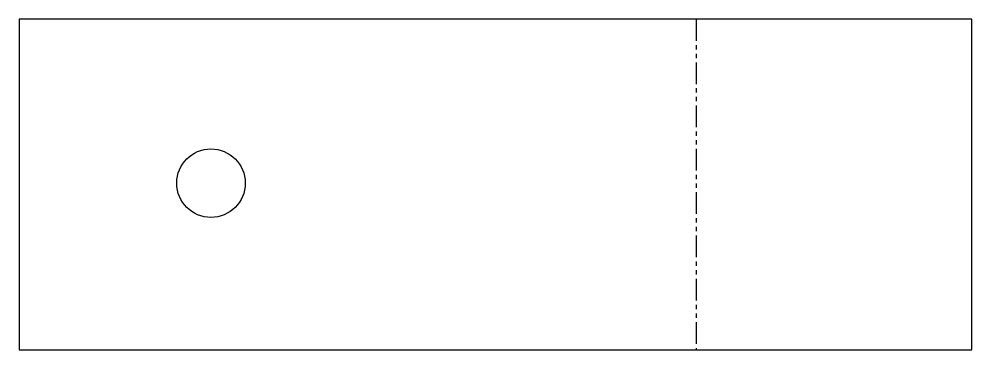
# Model space of a CAD drawing. Header units: millimetres. Extents: x 0 to 140, y 0 to 49.
import ezdxf

# ---------------------------------------------------------------- set-up
doc = ezdxf.new("R2010")
doc.units = ezdxf.units.MM
doc.linetypes.add('PHANTOM', pattern=[6.35, 3.175, -0.635, 0.635, -0.635, 0.635, -0.635])
doc.layers.add('BEND', color=7, linetype='Continuous')
doc.layers.add('CUT', color=7, linetype='Continuous')

msp = doc.modelspace()

# ---------------------------------------------------------------- linework, layer by layer
at = {"layer": 'BEND', "color": 3, "linetype": 'PHANTOM'}
msp.add_line((99.24, 48.51), (99.24, 0), dxfattribs=at)
at = {"layer": 'CUT'}
for p, q in [((0, 48.51), (0, 0)), ((139.67, 48.51), (0, 48.51)), ((139.67, 0), (139.67, 48.51)), ((0, 0), (139.67, 0))]:
    msp.add_line(p, q, dxfattribs=at)
msp.add_circle((28.13, 24.45), 5.02, dxfattribs=at)

doc.saveas('drawing.dxf')
